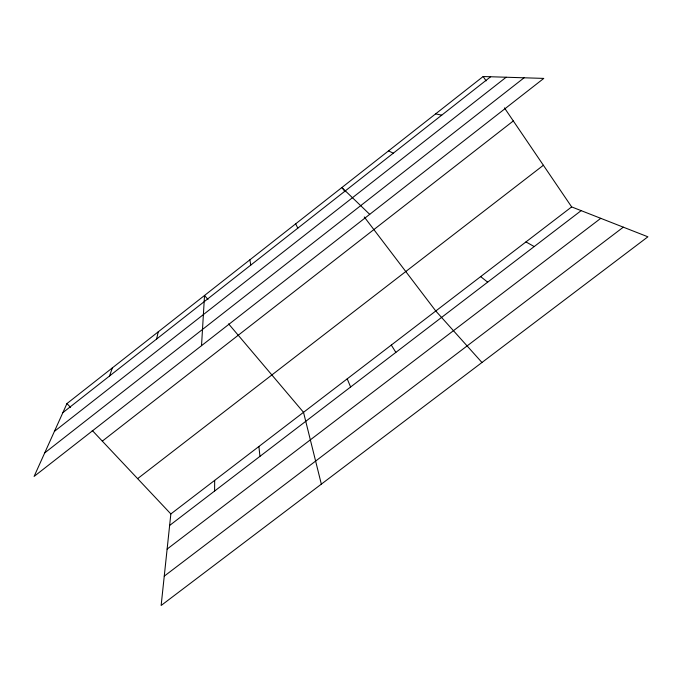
<?xml version="1.0" encoding="UTF-8"?>
<svg xmlns="http://www.w3.org/2000/svg" width="682" height="682" viewBox="0 0 682 682"><rect width="100%" height="100%" fill="white"/><g stroke="black" fill="none" stroke-linecap="round" stroke-linejoin="round"><path stroke-width="1.02" d="M214.583 491.066L214.677 480.375M201.522 345.68L204.532 295.459L207.967 299.517M571.652 206.91L170.85 513.947L161.14 605.48L647.9 236.807L571.652 206.91L504.441 107.884M156.596 339.039L158.233 331.836M109.504 376.021L112.377 367.871M66.955 403.565L34.1 476.42L543.793 78.404L483.154 76.52L66.955 403.565L70.561 407.401M62.855 412.644L490.648 76.751M54.415 431.365L506.155 77.236M44.697 452.916L524.1 77.791M102.317 441.135L513.307 120.953M137.619 478.645L543.384 165.266M169.63 525.447L581.166 210.636M167.124 549.087L600.774 218.325M164.251 576.145L623.322 227.174M435.61 113.868L441.731 115.156M388.527 150.875L393.301 153.186M525.958 241.914L534.202 246.569M480.665 276.611L487.664 282.16M369.704 214.344L341.878 187.524L345.075 191.736M92.215 430.402L170.85 513.947M481.961 362.492L435.781 310.992L364.273 216.97M228.606 323.882L303.516 412.32L321.341 484.152M483.154 76.52L486.104 80.877M391.298 345.066L395.875 352.381M295.673 223.841L297.821 228.155M347.215 378.842L350.608 387.009M249.885 259.816L250.763 265.102M258.896 446.497L259.953 456.352"/></g></svg>
